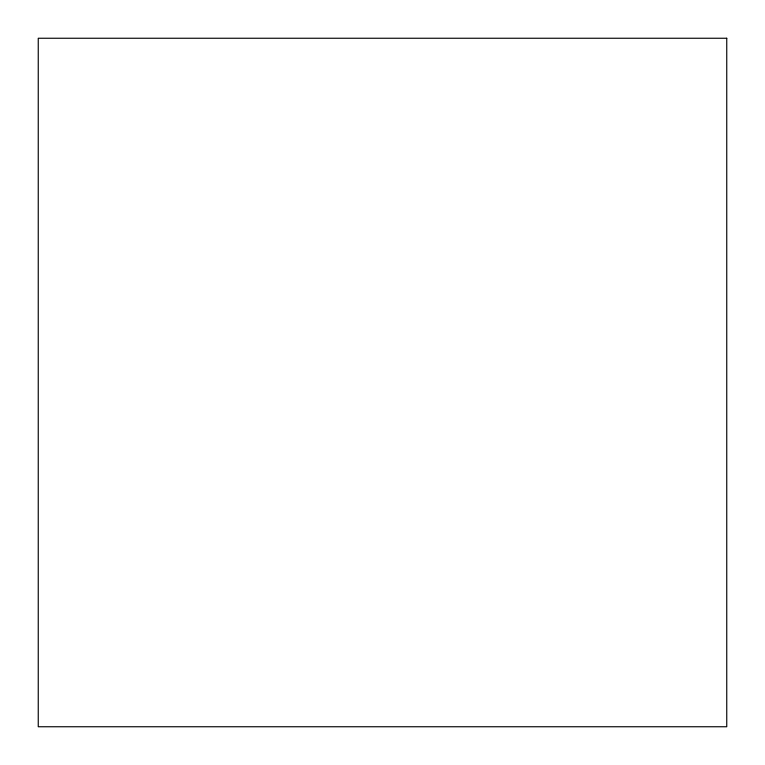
<?xml version="1.0" encoding="UTF-8"?>
<svg xmlns="http://www.w3.org/2000/svg" width="765" height="765" viewBox="0 0 765 765"><rect width="100%" height="100%" fill="white"/><g stroke="black" fill="none" stroke-linecap="round" stroke-linejoin="round"><path stroke-width="1.15" d="M726.75 38.25L38.25 38.25L38.25 726.75L726.75 726.75L726.75 38.25"/></g></svg>
